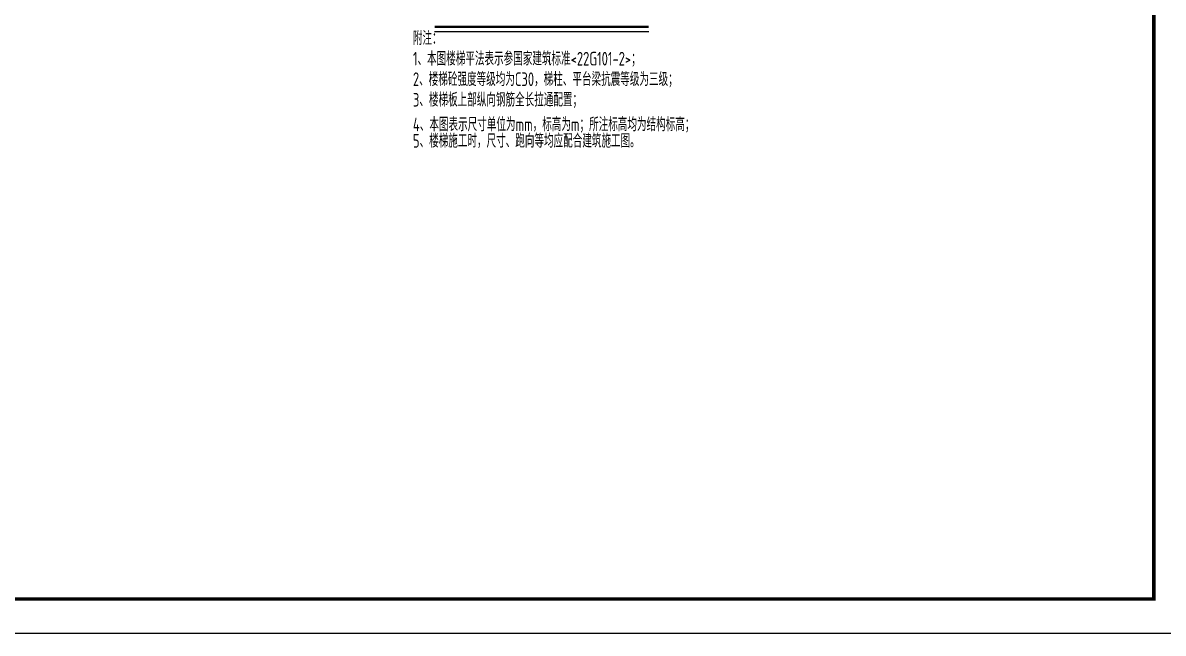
# Model space of a CAD drawing. Extents: x 56246 to 893198, y -950445 to -423535.
# Drawn here: x 351270 to 367951, y -502205 to -493284 of the extents above; entities that cross this region are included whole.
import ezdxf
from ezdxf.enums import TextEntityAlignment as Align

# ---------------------------------------------------------------- set-up
doc = ezdxf.new("R2010")
doc.units = 0
doc.header["$LTSCALE"] = 500
for name, color, linetype in [('DIM_SYMB', 3, 'Continuous'), ('T-TK', 157, 'Continuous'), ('TEXT_FL', 212, 'Continuous'), ('照明平面标注层', 111, 'Continuous')]:
    doc.layers.add(name, color=color, linetype=linetype)
doc.styles.add('TSSD_DIMENSION', font='tssdeng.shx', dxfattribs={"width": 0.7, "bigfont": 'Hztxt.shx'})

# ---------------------------------------------------------------- blocks, each defined once
blk = doc.blocks.new('A0-DWF')
at = {"layer": 'T-TK'}
blk.add_line((0, -84100), (118900, -84100), dxfattribs=at)
at = {"layer": 'T-TK', "const_width": 100}
blk.add_lwpolyline([(2500, -83100), (117900, -83100), (117900, -1000), (2500, -1000)], close=True, dxfattribs=at)

msp = doc.modelspace()

# ---------------------------------------------------------------- linework, layer by layer
at = {"layer": 'DIM_SYMB', "const_width": 35}
msp.add_lwpolyline([(357293.6546, -493342.172), (360424.8859, -493342.172)], dxfattribs=at)
at = {"layer": 'DIM_SYMB'}
msp.add_lwpolyline([(357293.6546, -493412.172), (360424.8859, -493412.172)], dxfattribs=at)

# ---------------------------------------------------------------- block references
at = {"layer": '照明平面标注层', "xscale": 0.5, "yscale": 0.5, "zscale": 0.5}
msp.add_blockref('A0-DWF', (308863.4361, -460154.8059), dxfattribs=at)

# ---------------------------------------------------------------- texts
at = {"layer": 'TEXT_FL', "linetype": 'ByBlock', "style": 'TSSD_DIMENSION', "width": 0.7}
for s, p in [('附注：', (356976.5003, -493668.0047)), ('1、本图楼梯平法表示参国家建筑标准<22G101-2>；', (356976.5003, -493968.0047)), ('2、楼梯砼强度等级均为C30，梯柱、平台梁抗震等级为三级；', (356976.5003, -494268.0047)), ('3、楼梯板上部纵向钢筋全长拉通配置；', (356976.5003, -494568.0047)), ('5、楼梯施工时，尺寸、跑向等均应配合建筑施工图。', (356976.5003, -495168.0047))]:
    msp.add_text(s, height=200, dxfattribs=at).set_placement(p, align=Align.BOTTOM_LEFT)
msp.add_text('4、本图表示尺寸单位为mm，标高为m；所注标高均为结构标高；', height=200, dxfattribs=at).set_placement((356976.5003, -494868.0047))

doc.saveas('drawing.dxf')
